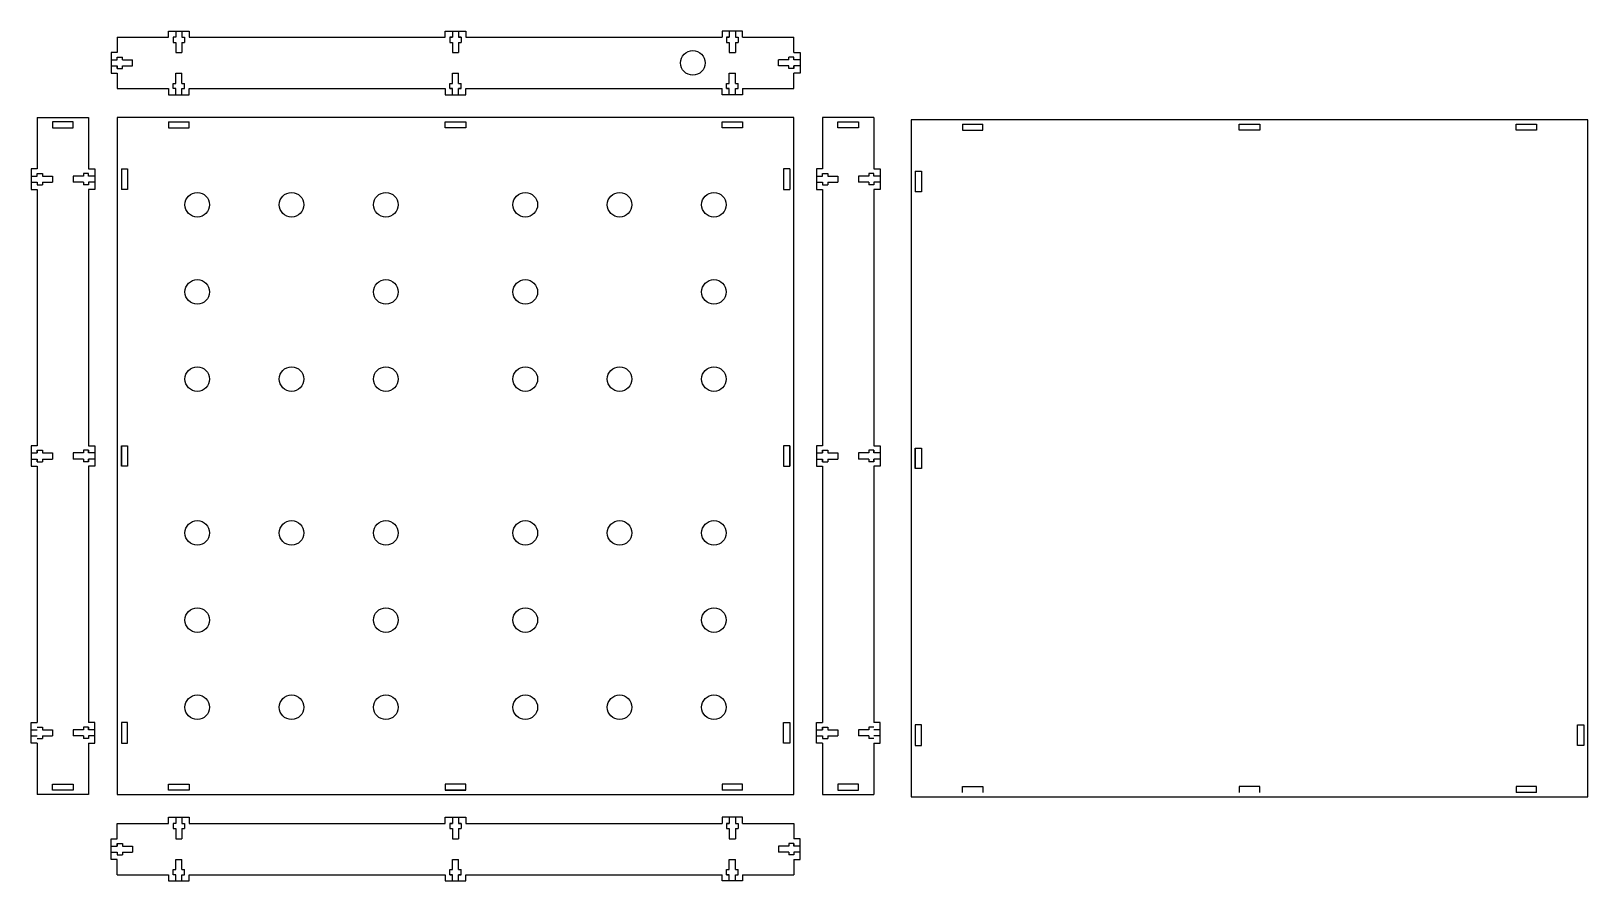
# Model space of a CAD drawing. Header units: millimetres. Extents: x -47 to 712, y -47 to 367.
import ezdxf

# ---------------------------------------------------------------- set-up
doc = ezdxf.new("R2010")
doc.units = ezdxf.units.MM

msp = doc.modelspace()

# ---------------------------------------------------------------- linework, layer by layer
for p, q in [((23.5, 367.18), (23.5, 364.18)), ((26.5, 367.18), (26.5, 364.18)), ((158.5, 367.18), (161.5, 367.18)), ((158.5, 367.18), (158.5, 364.18)), ((161.5, 367.18), (161.5, 364.18)), ((293.5, 367.18), (293.5, 364.18)), ((296.5, 367.18), (296.5, 364.18)), ((-5, 364.18), (-5, 356.68)), ((-5, 364.18), (20, 364.18)), ((23.5, 364.18), (22.2, 364.18)), ((22.2, 364.18), (22.2, 361.68)), ((22.2, 361.68), (23.5, 361.68)), ((23.5, 361.68), (23.5, 358.68)), ((23.5, 358.68), (23.5, 356.69)), ((26.5, 364.18), (27.79, 364.18)), ((26.5, 361.68), (27.79, 361.68)), ((26.5, 361.68), (26.5, 358.68)), ((26.5, 358.68), (26.5, 356.69)), ((27.79, 364.18), (27.79, 361.68)), ((30, 364.18), (155, 364.18)), ((158.5, 364.18), (157.2, 364.18)), ((158.5, 364.18), (157.2, 364.18)), ((157.2, 364.18), (157.2, 361.68)), ((157.2, 361.68), (158.5, 361.68)), ((158.5, 361.68), (158.5, 358.68)), ((158.5, 358.68), (158.5, 356.69)), ((162.79, 364.18), (161.5, 364.18)), ((161.5, 364.18), (162.79, 364.18)), ((161.5, 361.68), (162.79, 361.68)), ((161.5, 361.68), (161.5, 358.68)), ((161.5, 358.68), (161.5, 356.69)), ((162.79, 364.18), (162.79, 361.68)), ((165, 364.18), (290, 364.18)), ((293.5, 364.18), (292.2, 364.18)), ((292.2, 364.18), (292.2, 361.68)), ((292.2, 361.68), (293.5, 361.68)), ((293.5, 361.68), (293.5, 358.68)), ((293.5, 358.68), (293.5, 356.69)), ((296.5, 361.68), (297.79, 361.68)), ((296.5, 361.68), (296.5, 358.68)), ((296.5, 358.68), (296.5, 356.69)), ((297.79, 364.18), (297.79, 361.68)), ((300, 364.18), (325, 364.18)), ((325, 356.68), (325, 364.18)), ((-8, 353.18), (-5, 353.18)), ((-8, 350.18), (-5, 350.18)), ((-5, 353.18), (-5, 354.47)), ((-5, 354.47), (-2.5, 354.47)), ((-5, 350.18), (-5, 348.88)), ((-2.5, 353.18), (-2.5, 354.47)), ((-2.5, 353.18), (0.5, 353.18)), ((-2.5, 348.88), (-2.5, 350.18)), ((-2.5, 350.18), (0.5, 350.18)), ((0.5, 353.18), (2.49, 353.18)), ((0.5, 350.18), (2.49, 350.18)), ((2.49, 350.18), (2.49, 353.18)), ((23.5, 356.69), (26.5, 356.69)), ((158.5, 356.69), (161.5, 356.69)), ((293.5, 356.69), (296.5, 356.69)), ((317.51, 350.18), (317.51, 353.18)), ((319.5, 353.18), (317.51, 353.18)), ((319.5, 350.18), (317.51, 350.18)), ((322.5, 353.18), (319.5, 353.18)), ((322.5, 350.18), (319.5, 350.18)), ((322.5, 353.18), (322.5, 354.47)), ((325, 354.47), (322.5, 354.47)), ((322.5, 348.88), (322.5, 350.18)), ((325, 353.18), (325, 354.47)), ((328, 353.18), (325, 353.18)), ((325, 350.18), (325, 348.88)), ((328, 350.18), (325, 350.18)), ((-5, 348.88), (-2.5, 348.88)), ((-5, 346.68), (-5, 339.18)), ((22.2, 341.68), (23.5, 341.68)), ((22.2, 339.18), (22.2, 341.68)), ((23.5, 346.67), (26.5, 346.67)), ((23.5, 344.68), (23.5, 346.67)), ((23.5, 341.68), (23.5, 344.68)), ((26.5, 344.68), (26.5, 346.67)), ((26.5, 341.68), (26.5, 344.68)), ((26.5, 341.68), (27.79, 341.68)), ((27.79, 339.18), (27.79, 341.68)), ((157.2, 341.68), (158.5, 341.68)), ((157.2, 339.18), (157.2, 341.68)), ((158.5, 346.67), (161.5, 346.67)), ((158.5, 344.68), (158.5, 346.67)), ((158.5, 341.68), (158.5, 344.68)), ((161.5, 344.68), (161.5, 346.67)), ((161.5, 341.68), (161.5, 344.68)), ((161.5, 341.68), (162.79, 341.68)), ((162.79, 339.18), (162.79, 341.68)), ((292.2, 341.68), (293.5, 341.68)), ((292.2, 339.18), (292.2, 341.68)), ((293.5, 346.67), (296.5, 346.67)), ((293.5, 344.68), (293.5, 346.67)), ((293.5, 341.68), (293.5, 344.68)), ((296.5, 344.68), (296.5, 346.67)), ((296.5, 341.68), (296.5, 344.68)), ((296.5, 341.68), (297.79, 341.68)), ((297.79, 339.18), (297.79, 341.68)), ((325, 348.88), (322.5, 348.88)), ((325, 339.18), (325, 346.68)), ((-5, 339.18), (20, 339.18)), ((23.5, 339.18), (22.2, 339.18)), ((23.5, 336.18), (23.5, 339.18)), ((26.5, 339.18), (27.79, 339.18)), ((26.5, 336.18), (26.5, 339.18)), ((158.5, 339.18), (157.2, 339.18)), ((158.5, 339.18), (157.2, 339.18)), ((158.5, 336.18), (158.5, 339.18)), ((158.5, 336.18), (161.5, 336.18)), ((162.79, 339.18), (161.5, 339.18)), ((161.5, 339.18), (162.79, 339.18)), ((161.5, 336.18), (161.5, 339.18)), ((293.5, 339.18), (292.2, 339.18)), ((293.5, 336.18), (293.5, 339.18)), ((296.5, 339.18), (297.79, 339.18)), ((296.5, 336.18), (296.5, 339.18)), ((300, 339.18), (325, 339.18)), ((-44, 325), (-19, 325)), ((-44, 325), (-44, 300)), ((-26.5, 323), (-36.5, 323)), ((-19, 325), (-19, 300)), ((20, 323), (30, 323)), ((155, 323), (165, 323)), ((155, 323), (165, 323)), ((161.5, 320), (158.5, 320)), ((290, 323), (300, 323)), ((364, 325), (339, 325)), ((339, 325), (339, 300)), ((346.5, 323), (356.5, 323)), ((364, 325), (364, 300)), ((407.23, 321.85), (417.23, 321.85)), ((542.23, 321.85), (552.23, 321.85)), ((542.23, 321.85), (552.23, 321.85)), ((677.23, 321.85), (687.23, 321.85)), ((548.73, 318.85), (545.73, 318.85)), ((-47, 296.5), (-44, 296.5)), ((-44, 296.5), (-44, 297.79)), ((-44, 297.79), (-41.5, 297.79)), ((-41.5, 297.79), (-41.5, 296.5)), ((-41.5, 296.5), (-38.5, 296.5)), ((-38.5, 296.5), (-36.51, 296.5)), ((-36.51, 296.5), (-36.51, 293.5)), ((-26.49, 296.5), (-26.49, 293.5)), ((-24.5, 296.5), (-26.49, 296.5)), ((-21.5, 296.5), (-24.5, 296.5)), ((-21.5, 297.79), (-21.5, 296.5)), ((-19, 297.79), (-21.5, 297.79)), ((-19, 296.5), (-19, 297.79)), ((-16, 296.5), (-19, 296.5)), ((-3, 300), (-3, 290)), ((323, 300), (323, 290)), ((336, 296.5), (339, 296.5)), ((339, 296.5), (339, 297.79)), ((339, 297.79), (341.5, 297.79)), ((341.5, 297.79), (341.5, 296.5)), ((341.5, 296.5), (344.5, 296.5)), ((344.5, 296.5), (346.49, 296.5)), ((346.49, 296.5), (346.49, 293.5)), ((356.51, 296.5), (356.51, 293.5)), ((358.5, 296.5), (356.51, 296.5)), ((361.5, 296.5), (358.5, 296.5)), ((361.5, 297.79), (361.5, 296.5)), ((364, 297.79), (361.5, 297.79)), ((364, 296.5), (364, 297.79)), ((367, 296.5), (364, 296.5)), ((384.23, 298.85), (384.23, 288.85)), ((-47, 293.5), (-44, 293.5)), ((-44, 293.5), (-44, 292.2)), ((-44, 292.2), (-41.5, 292.2)), ((-44, 290), (-44, 165)), ((-41.5, 293.5), (-41.5, 292.2)), ((-41.5, 293.5), (-38.5, 293.5)), ((-38.5, 293.5), (-36.51, 293.5)), ((-24.5, 293.5), (-26.49, 293.5)), ((-21.5, 293.5), (-24.5, 293.5)), ((-21.5, 293.5), (-21.5, 292.2)), ((-19, 292.2), (-21.5, 292.2)), ((-19, 293.5), (-19, 292.2)), ((-16, 293.5), (-19, 293.5)), ((336, 293.5), (339, 293.5)), ((339, 293.5), (339, 292.2)), ((339, 292.2), (341.5, 292.2)), ((341.5, 293.5), (341.5, 292.2)), ((341.5, 293.5), (344.5, 293.5)), ((344.5, 293.5), (346.49, 293.5)), ((358.5, 293.5), (356.51, 293.5)), ((361.5, 293.5), (358.5, 293.5)), ((361.5, 293.5), (361.5, 292.2)), ((364, 292.2), (361.5, 292.2)), ((364, 293.5), (364, 292.2)), ((367, 293.5), (364, 293.5)), ((364, 290), (364, 165)), ((-47, 161.5), (-47, 158.5)), ((-47, 161.5), (-44, 161.5)), ((-44, 161.5), (-44, 162.79)), ((-44, 161.5), (-44, 162.79)), ((-44, 162.79), (-41.5, 162.79)), ((-41.5, 162.79), (-41.5, 161.5)), ((-41.5, 161.5), (-38.5, 161.5)), ((-38.5, 161.5), (-36.51, 161.5)), ((-36.51, 161.5), (-36.51, 158.5)), ((-26.49, 161.5), (-26.49, 158.5)), ((-24.5, 161.5), (-26.49, 161.5)), ((-21.5, 161.5), (-24.5, 161.5)), ((-21.5, 162.79), (-21.5, 161.5)), ((-19, 162.79), (-21.5, 162.79)), ((-19, 161.5), (-19, 162.79)), ((-19, 161.5), (-19, 162.79)), ((-16, 161.5), (-19, 161.5)), ((-16, 161.5), (-16, 158.5)), ((-3, 155), (-3, 165)), ((-3, 165), (-3, 155)), ((0, 161.5), (0, 158.5)), ((320, 161.5), (320, 158.5)), ((323, 155), (323, 165)), ((323, 165), (323, 155)), ((336, 161.5), (336, 158.5)), ((336, 161.5), (339, 161.5)), ((339, 161.5), (339, 162.79)), ((339, 162.79), (341.5, 162.79)), ((339, 161.5), (339, 162.79)), ((341.5, 162.79), (341.5, 161.5)), ((341.5, 161.5), (344.5, 161.5)), ((344.5, 161.5), (346.49, 161.5)), ((346.49, 161.5), (346.49, 158.5)), ((356.51, 161.5), (356.51, 158.5)), ((358.5, 161.5), (356.51, 161.5)), ((361.5, 161.5), (358.5, 161.5)), ((361.5, 162.79), (361.5, 161.5)), ((364, 162.79), (361.5, 162.79)), ((364, 161.5), (364, 162.79)), ((364, 161.5), (364, 162.79)), ((367, 161.5), (364, 161.5)), ((367, 161.5), (367, 158.5)), ((384.23, 153.85), (384.23, 163.85)), ((384.23, 163.85), (384.23, 153.85)), ((387.23, 160.35), (387.23, 157.35)), ((-47, 158.5), (-44, 158.5)), ((-44, 157.2), (-44, 158.5)), ((-44, 158.5), (-44, 157.2)), ((-44, 157.2), (-41.5, 157.2)), ((-44, 155), (-44, 30)), ((-41.5, 158.5), (-41.5, 157.2)), ((-41.5, 158.5), (-38.5, 158.5)), ((-38.5, 158.5), (-36.51, 158.5)), ((-24.5, 158.5), (-26.49, 158.5)), ((-21.5, 158.5), (-24.5, 158.5)), ((-21.5, 158.5), (-21.5, 157.2)), ((-19, 157.2), (-21.5, 157.2)), ((-19, 157.2), (-19, 158.5)), ((-19, 158.5), (-19, 157.2)), ((-16, 158.5), (-19, 158.5)), ((336, 158.5), (339, 158.5)), ((339, 157.2), (339, 158.5)), ((339, 158.5), (339, 157.2)), ((339, 157.2), (341.5, 157.2)), ((341.5, 158.5), (341.5, 157.2)), ((341.5, 158.5), (344.5, 158.5)), ((344.5, 158.5), (346.49, 158.5)), ((358.5, 158.5), (356.51, 158.5)), ((361.5, 158.5), (358.5, 158.5)), ((361.5, 158.5), (361.5, 157.2)), ((364, 157.2), (361.5, 157.2)), ((364, 157.2), (364, 158.5)), ((364, 158.5), (364, 157.2)), ((367, 158.5), (364, 158.5)), ((364, 155), (364, 30)), ((-47, 26.5), (-44, 26.5)), ((-47, 23.5), (-44, 23.5)), ((-44, 27.79), (-41.5, 27.79)), ((-41.5, 27.79), (-41.5, 26.5)), ((-41.5, 26.5), (-38.5, 26.5)), ((-41.5, 23.5), (-41.5, 22.2)), ((-41.5, 23.5), (-38.5, 23.5)), ((-38.5, 26.5), (-36.51, 26.5)), ((-38.5, 23.5), (-36.51, 23.5)), ((-36.51, 26.5), (-36.51, 23.5)), ((-26.49, 26.5), (-26.49, 23.5)), ((-24.5, 26.5), (-26.49, 26.5)), ((-24.5, 23.5), (-26.49, 23.5)), ((-21.5, 26.5), (-24.5, 26.5)), ((-21.5, 23.5), (-24.5, 23.5)), ((-21.5, 27.79), (-21.5, 26.5)), ((-19, 27.79), (-21.5, 27.79)), ((-21.5, 23.5), (-21.5, 22.2)), ((-19, 26.5), (-19, 27.79)), ((-16, 26.5), (-19, 26.5)), ((-19, 23.5), (-19, 22.2)), ((-16, 23.5), (-19, 23.5)), ((-3, 30), (-3, 20)), ((323, 30), (323, 20)), ((336, 26.5), (339, 26.5)), ((336, 23.5), (339, 23.5)), ((339, 26.5), (339, 27.79)), ((339, 27.79), (341.5, 27.79)), ((339, 23.5), (339, 22.2)), ((341.5, 27.79), (341.5, 26.5)), ((341.5, 26.5), (344.5, 26.5)), ((341.5, 23.5), (341.5, 22.2)), ((341.5, 23.5), (344.5, 23.5)), ((344.5, 26.5), (346.49, 26.5)), ((344.5, 23.5), (346.49, 23.5)), ((346.49, 26.5), (346.49, 23.5)), ((356.51, 26.5), (356.51, 23.5)), ((358.5, 26.5), (356.51, 26.5)), ((358.5, 23.5), (356.51, 23.5)), ((361.5, 26.5), (358.5, 26.5)), ((361.5, 23.5), (358.5, 23.5)), ((361.5, 27.79), (361.5, 26.5)), ((364, 27.79), (361.5, 27.79)), ((361.5, 23.5), (361.5, 22.2)), ((367, 26.5), (364, 26.5)), ((367, 23.5), (364, 23.5)), ((384.23, 28.85), (384.23, 18.85)), ((710.23, 28.85), (710.23, 18.85)), ((-44, 22.2), (-41.5, 22.2)), ((-44, 20), (-44, -5)), ((-19, 22.2), (-21.5, 22.2)), ((-19, 20), (-19, -5)), ((339, 22.2), (341.5, 22.2)), ((339, 20), (339, -5)), ((364, 22.2), (361.5, 22.2)), ((364, 20), (364, -5)), ((161.5, 0), (158.5, 0)), ((-19, -5), (-44, -5)), ((-26.5, -3), (-36.5, -3)), ((30, -3), (20, -3)), ((155, -3), (165, -3)), ((165, -3), (155, -3)), ((300, -3), (290, -3)), ((339, -5), (364, -5)), ((346.5, -3), (356.5, -3)), ((548.73, -1.15), (545.73, -1.15)), ((687.23, -4.15), (677.23, -4.15)), ((-5, -26.68), (-5, -19.18)), ((-5, -19.18), (20, -19.18)), ((23.5, -19.18), (22.2, -19.18)), ((22.2, -19.18), (22.2, -21.68)), ((22.2, -21.68), (23.5, -21.68)), ((23.5, -16.18), (23.5, -19.18)), ((23.5, -21.68), (23.5, -24.68)), ((26.5, -16.18), (26.5, -19.18)), ((26.5, -19.18), (27.79, -19.18)), ((26.5, -21.68), (27.79, -21.68)), ((26.5, -21.68), (26.5, -24.68)), ((27.79, -19.18), (27.79, -21.68)), ((158.5, -19.18), (157.2, -19.18)), ((158.5, -19.18), (157.2, -19.18)), ((157.2, -19.18), (157.2, -21.68)), ((157.2, -21.68), (158.5, -21.68)), ((158.5, -16.18), (161.5, -16.18)), ((158.5, -16.18), (158.5, -19.18)), ((158.5, -21.68), (158.5, -24.68)), ((161.5, -16.18), (161.5, -19.18)), ((162.79, -19.18), (161.5, -19.18)), ((161.5, -19.18), (162.79, -19.18)), ((161.5, -21.68), (162.79, -21.68)), ((161.5, -21.68), (161.5, -24.68)), ((162.79, -19.18), (162.79, -21.68)), ((293.5, -19.18), (292.2, -19.18)), ((292.2, -19.18), (292.2, -21.68)), ((292.2, -21.68), (293.5, -21.68)), ((293.5, -16.18), (293.5, -19.18)), ((293.5, -21.68), (293.5, -24.68)), ((296.5, -16.18), (296.5, -19.18)), ((296.5, -19.18), (297.79, -19.18)), ((296.5, -21.68), (297.79, -21.68)), ((296.5, -21.68), (296.5, -24.68)), ((297.79, -19.18), (297.79, -21.68)), ((300, -19.18), (325, -19.18)), ((325, -19.18), (325, -26.68)), ((-8, -30.18), (-5, -30.18)), ((-5, -30.18), (-5, -28.88)), ((-5, -28.88), (-2.5, -28.88)), ((-2.5, -28.88), (-2.5, -30.18)), ((-2.5, -30.18), (0.5, -30.18)), ((0.5, -30.18), (2.49, -30.18)), ((2.49, -30.18), (2.49, -33.18)), ((23.5, -24.68), (23.5, -26.67)), ((23.5, -26.67), (26.5, -26.67)), ((26.5, -24.68), (26.5, -26.67)), ((158.5, -24.68), (158.5, -26.67)), ((158.5, -26.67), (161.5, -26.67)), ((161.5, -24.68), (161.5, -26.67)), ((293.5, -24.68), (293.5, -26.67)), ((293.5, -26.67), (296.5, -26.67)), ((296.5, -24.68), (296.5, -26.67)), ((317.51, -30.18), (317.51, -33.18)), ((319.5, -30.18), (317.51, -30.18)), ((322.5, -30.18), (319.5, -30.18)), ((322.5, -28.88), (322.5, -30.18)), ((325, -28.88), (322.5, -28.88)), ((325, -30.18), (325, -28.88)), ((328, -30.18), (325, -30.18)), ((-8, -33.18), (-5, -33.18)), ((-5, -33.18), (-5, -34.47)), ((-5, -34.47), (-2.5, -34.47)), ((-5, -44.18), (-5, -36.68)), ((-2.5, -33.18), (-2.5, -34.47)), ((-2.5, -33.18), (0.5, -33.18)), ((0.5, -33.18), (2.49, -33.18)), ((23.5, -36.69), (26.5, -36.69)), ((23.5, -38.68), (23.5, -36.69)), ((26.5, -38.68), (26.5, -36.69)), ((158.5, -36.69), (161.5, -36.69)), ((158.5, -38.68), (158.5, -36.69)), ((161.5, -38.68), (161.5, -36.69)), ((293.5, -36.69), (296.5, -36.69)), ((293.5, -38.68), (293.5, -36.69)), ((296.5, -38.68), (296.5, -36.69)), ((319.5, -33.18), (317.51, -33.18)), ((322.5, -33.18), (319.5, -33.18)), ((322.5, -33.18), (322.5, -34.47)), ((325, -34.47), (322.5, -34.47)), ((325, -33.18), (325, -34.47)), ((328, -33.18), (325, -33.18)), ((325, -36.68), (325, -44.18)), ((-5, -44.18), (20, -44.18)), ((22.2, -41.68), (23.5, -41.68)), ((22.2, -44.18), (22.2, -41.68)), ((23.5, -44.18), (22.2, -44.18)), ((23.5, -41.68), (23.5, -38.68)), ((23.5, -47.18), (23.5, -44.18)), ((26.5, -41.68), (26.5, -38.68)), ((26.5, -41.68), (27.79, -41.68)), ((26.5, -44.18), (27.79, -44.18)), ((26.5, -47.18), (26.5, -44.18)), ((27.79, -44.18), (27.79, -41.68)), ((30, -44.18), (155, -44.18)), ((157.2, -41.68), (158.5, -41.68)), ((157.2, -44.18), (157.2, -41.68)), ((158.5, -44.18), (157.2, -44.18)), ((158.5, -44.18), (157.2, -44.18)), ((158.5, -41.68), (158.5, -38.68)), ((158.5, -47.18), (158.5, -44.18)), ((161.5, -41.68), (161.5, -38.68)), ((161.5, -41.68), (162.79, -41.68)), ((162.79, -44.18), (161.5, -44.18)), ((161.5, -44.18), (162.79, -44.18)), ((161.5, -47.18), (161.5, -44.18)), ((162.79, -44.18), (162.79, -41.68)), ((165, -44.18), (290, -44.18)), ((292.2, -41.68), (293.5, -41.68)), ((292.2, -44.18), (292.2, -41.68)), ((293.5, -44.18), (292.2, -44.18)), ((293.5, -41.68), (293.5, -38.68)), ((293.5, -47.18), (293.5, -44.18)), ((296.5, -41.68), (296.5, -38.68)), ((296.5, -41.68), (297.79, -41.68)), ((296.5, -47.18), (296.5, -44.18)), ((297.79, -44.18), (297.79, -41.68)), ((300, -44.18), (325, -44.18)), ((158.5, -47.18), (161.5, -47.18))]:
    msp.add_line(p, q)
for points in [[(20, 364.18), (20, 367.18), (30, 367.18), (30, 364.18)], [(155, 364.18), (155, 367.18), (165, 367.18), (165, 364.18)], [(300, 364.18), (300, 367.18), (290, 367.18), (290, 364.18)], [(157.2, 364.18), (158.5, 364.18)], [(161.5, 364.18), (162.79, 364.18)], [(165, 364.18), (290, 364.18)], [(292.2, 364.18), (293.5, 364.18)], [(296.5, 364.18), (297.79, 364.18)], [(-5, 356.68), (-8, 356.68), (-8, 346.68), (-5, 346.68)], [(-5, 353.18), (-5, 354.47)], [(-5, 348.88), (-5, 350.18)], [(325, 356.68), (328, 356.68), (328, 346.68), (325, 346.68)], [(325, 353.18), (325, 354.47)], [(325, 348.88), (325, 350.18)], [(20, 339.18), (20, 336.18), (30, 336.18), (30, 339.18)], [(30, 339.18), (155, 339.18)], [(155, 339.18), (155, 336.18), (165, 336.18), (165, 339.18)], [(157.2, 339.18), (158.5, 339.18)], [(161.5, 339.18), (162.79, 339.18)], [(165, 339.18), (290, 339.18)], [(300, 339.18), (300, 336.18), (290, 336.18), (290, 339.18)], [(292.2, 339.18), (293.5, 339.18)], [(296.5, 339.18), (297.79, 339.18)], [(-36.5, 323), (-36.5, 320), (-26.5, 320), (-26.5, 323)], [(20, 323), (20, 320), (30, 320), (30, 323)], [(165, 323), (165, 320), (155, 320), (155, 323)], [(300, 323), (300, 320), (290, 320), (290, 323)], [(356.5, 323), (356.5, 320), (346.5, 320), (346.5, 323)], [(407.23, 321.85), (407.23, 318.85), (417.23, 318.85), (417.23, 321.85)], [(552.23, 321.85), (552.23, 318.85), (542.23, 318.85), (542.23, 321.85)], [(687.23, 321.85), (687.23, 318.85), (677.23, 318.85), (677.23, 321.85)], [(-44, 300), (-47, 300), (-47, 290), (-44, 290)], [(-19, 300), (-16, 300), (-16, 290), (-19, 290)], [(-3, 300), (0, 300), (0, 290), (-3, 290)], [(323, 300), (320, 300), (320, 290), (323, 290)], [(339, 300), (336, 300), (336, 290), (339, 290)], [(364, 300), (367, 300), (367, 290), (364, 290)], [(384.23, 298.85), (387.23, 298.85), (387.23, 288.85), (384.23, 288.85)], [(-19, 290), (-19, 165)], [(339, 290), (339, 165)], [(-44, 165), (-47, 165), (-47, 155), (-44, 155)], [(-44, 162.79), (-44, 161.5)], [(-19, 165), (-16, 165), (-16, 155), (-19, 155)], [(-19, 162.79), (-19, 161.5)], [(-3, 165), (0, 165), (0, 155), (-3, 155)], [(323, 165), (320, 165), (320, 155), (323, 155)], [(339, 165), (336, 165), (336, 155), (339, 155)], [(339, 162.79), (339, 161.5)], [(364, 165), (367, 165), (367, 155), (364, 155)], [(364, 162.79), (364, 161.5)], [(384.23, 163.85), (387.23, 163.85), (387.23, 153.85), (384.23, 153.85)], [(-44, 158.5), (-44, 157.2)], [(-19, 158.5), (-19, 157.2)], [(-19, 155), (-19, 30)], [(339, 158.5), (339, 157.2)], [(339, 155), (339, 30)], [(364, 158.5), (364, 157.2)], [(-44, 20), (-47, 20), (-47, 30), (-44, 30)], [(-19, 20), (-16, 20), (-16, 30), (-19, 30)], [(-19, 27.79), (-19, 26.5)], [(-19, 23.5), (-19, 22.2)], [(-3, 20), (0, 20), (0, 30), (-3, 30)], [(323, 20), (320, 20), (320, 30), (323, 30)], [(339, 20), (336, 20), (336, 30), (339, 30)], [(339, 27.79), (339, 26.5)], [(339, 23.5), (339, 22.2)], [(364, 20), (367, 20), (367, 30), (364, 30)], [(384.23, 18.85), (387.23, 18.85), (387.23, 28.85), (384.23, 28.85)], [(710.23, 18.85), (707.23, 18.85), (707.23, 28.85), (710.23, 28.85)], [(165, -3), (165, 0), (155, 0), (155, -3)], [(-36.5, -3), (-36.5, 0), (-26.5, 0), (-26.5, -3)], [(20, -3), (20, 0), (30, 0), (30, -3)], [(300, -3), (300, 0), (290, 0), (290, -3)], [(356.5, -3), (356.5, 0), (346.5, 0), (346.5, -3)], [(407.23, -4.15), (407.23, -1.15), (417.23, -1.15), (417.23, -4.15)], [(552.23, -4.15), (552.23, -1.15), (542.23, -1.15), (542.23, -4.15)], [(687.23, -4.15), (687.23, -1.15), (677.23, -1.15), (677.23, -4.15)], [(20, -19.18), (20, -16.18), (30, -16.18), (30, -19.18)], [(30, -19.18), (155, -19.18)], [(155, -19.18), (155, -16.18), (165, -16.18), (165, -19.18)], [(157.2, -19.18), (158.5, -19.18)], [(161.5, -19.18), (162.79, -19.18)], [(165, -19.18), (290, -19.18)], [(300, -19.18), (300, -16.18), (290, -16.18), (290, -19.18)], [(292.2, -19.18), (293.5, -19.18)], [(296.5, -19.18), (297.79, -19.18)], [(-5, -36.68), (-8, -36.68), (-8, -26.68), (-5, -26.68)], [(-5, -28.88), (-5, -30.18)], [(325, -36.68), (328, -36.68), (328, -26.68), (325, -26.68)], [(325, -28.88), (325, -30.18)], [(-5, -33.18), (-5, -34.47)], [(325, -33.18), (325, -34.47)], [(20, -44.18), (20, -47.18), (30, -47.18), (30, -44.18)], [(155, -44.18), (155, -47.18), (165, -47.18), (165, -44.18)], [(157.2, -44.18), (158.5, -44.18)], [(161.5, -44.18), (162.79, -44.18)], [(165, -44.18), (290, -44.18)], [(300, -44.18), (300, -47.18), (290, -47.18), (290, -44.18)], [(292.2, -44.18), (293.5, -44.18)], [(296.5, -44.18), (297.79, -44.18)]]:
    msp.add_lwpolyline(points)
for points in [[(-5, -5), (325, -5), (325, 325), (-5, 325)], [(382.23, -6.15), (712.23, -6.15), (712.23, 323.85), (382.23, 323.85)]]:
    msp.add_lwpolyline(points, close=True)
for centre in [(275.71, 351.68), (34, 282.5), (80, 282.5), (126, 282.5), (194, 282.5), (240, 282.5), (286, 282.5), (34, 240), (126, 240), (194, 240), (286, 240), (34, 197.5), (34, 197.5), (80, 197.5), (126, 197.5), (126, 197.5), (194, 197.5), (194, 197.5), (240, 197.5), (286, 197.5), (286, 197.5), (34, 122.5), (34, 122.5), (80, 122.5), (126, 122.5), (126, 122.5), (194, 122.5), (194, 122.5), (240, 122.5), (286, 122.5), (286, 122.5), (34, 80), (126, 80), (194, 80), (286, 80), (34, 37.5), (80, 37.5), (126, 37.5), (194, 37.5), (240, 37.5), (286, 37.5)]:
    msp.add_circle(centre, 6)

doc.saveas('drawing.dxf')
